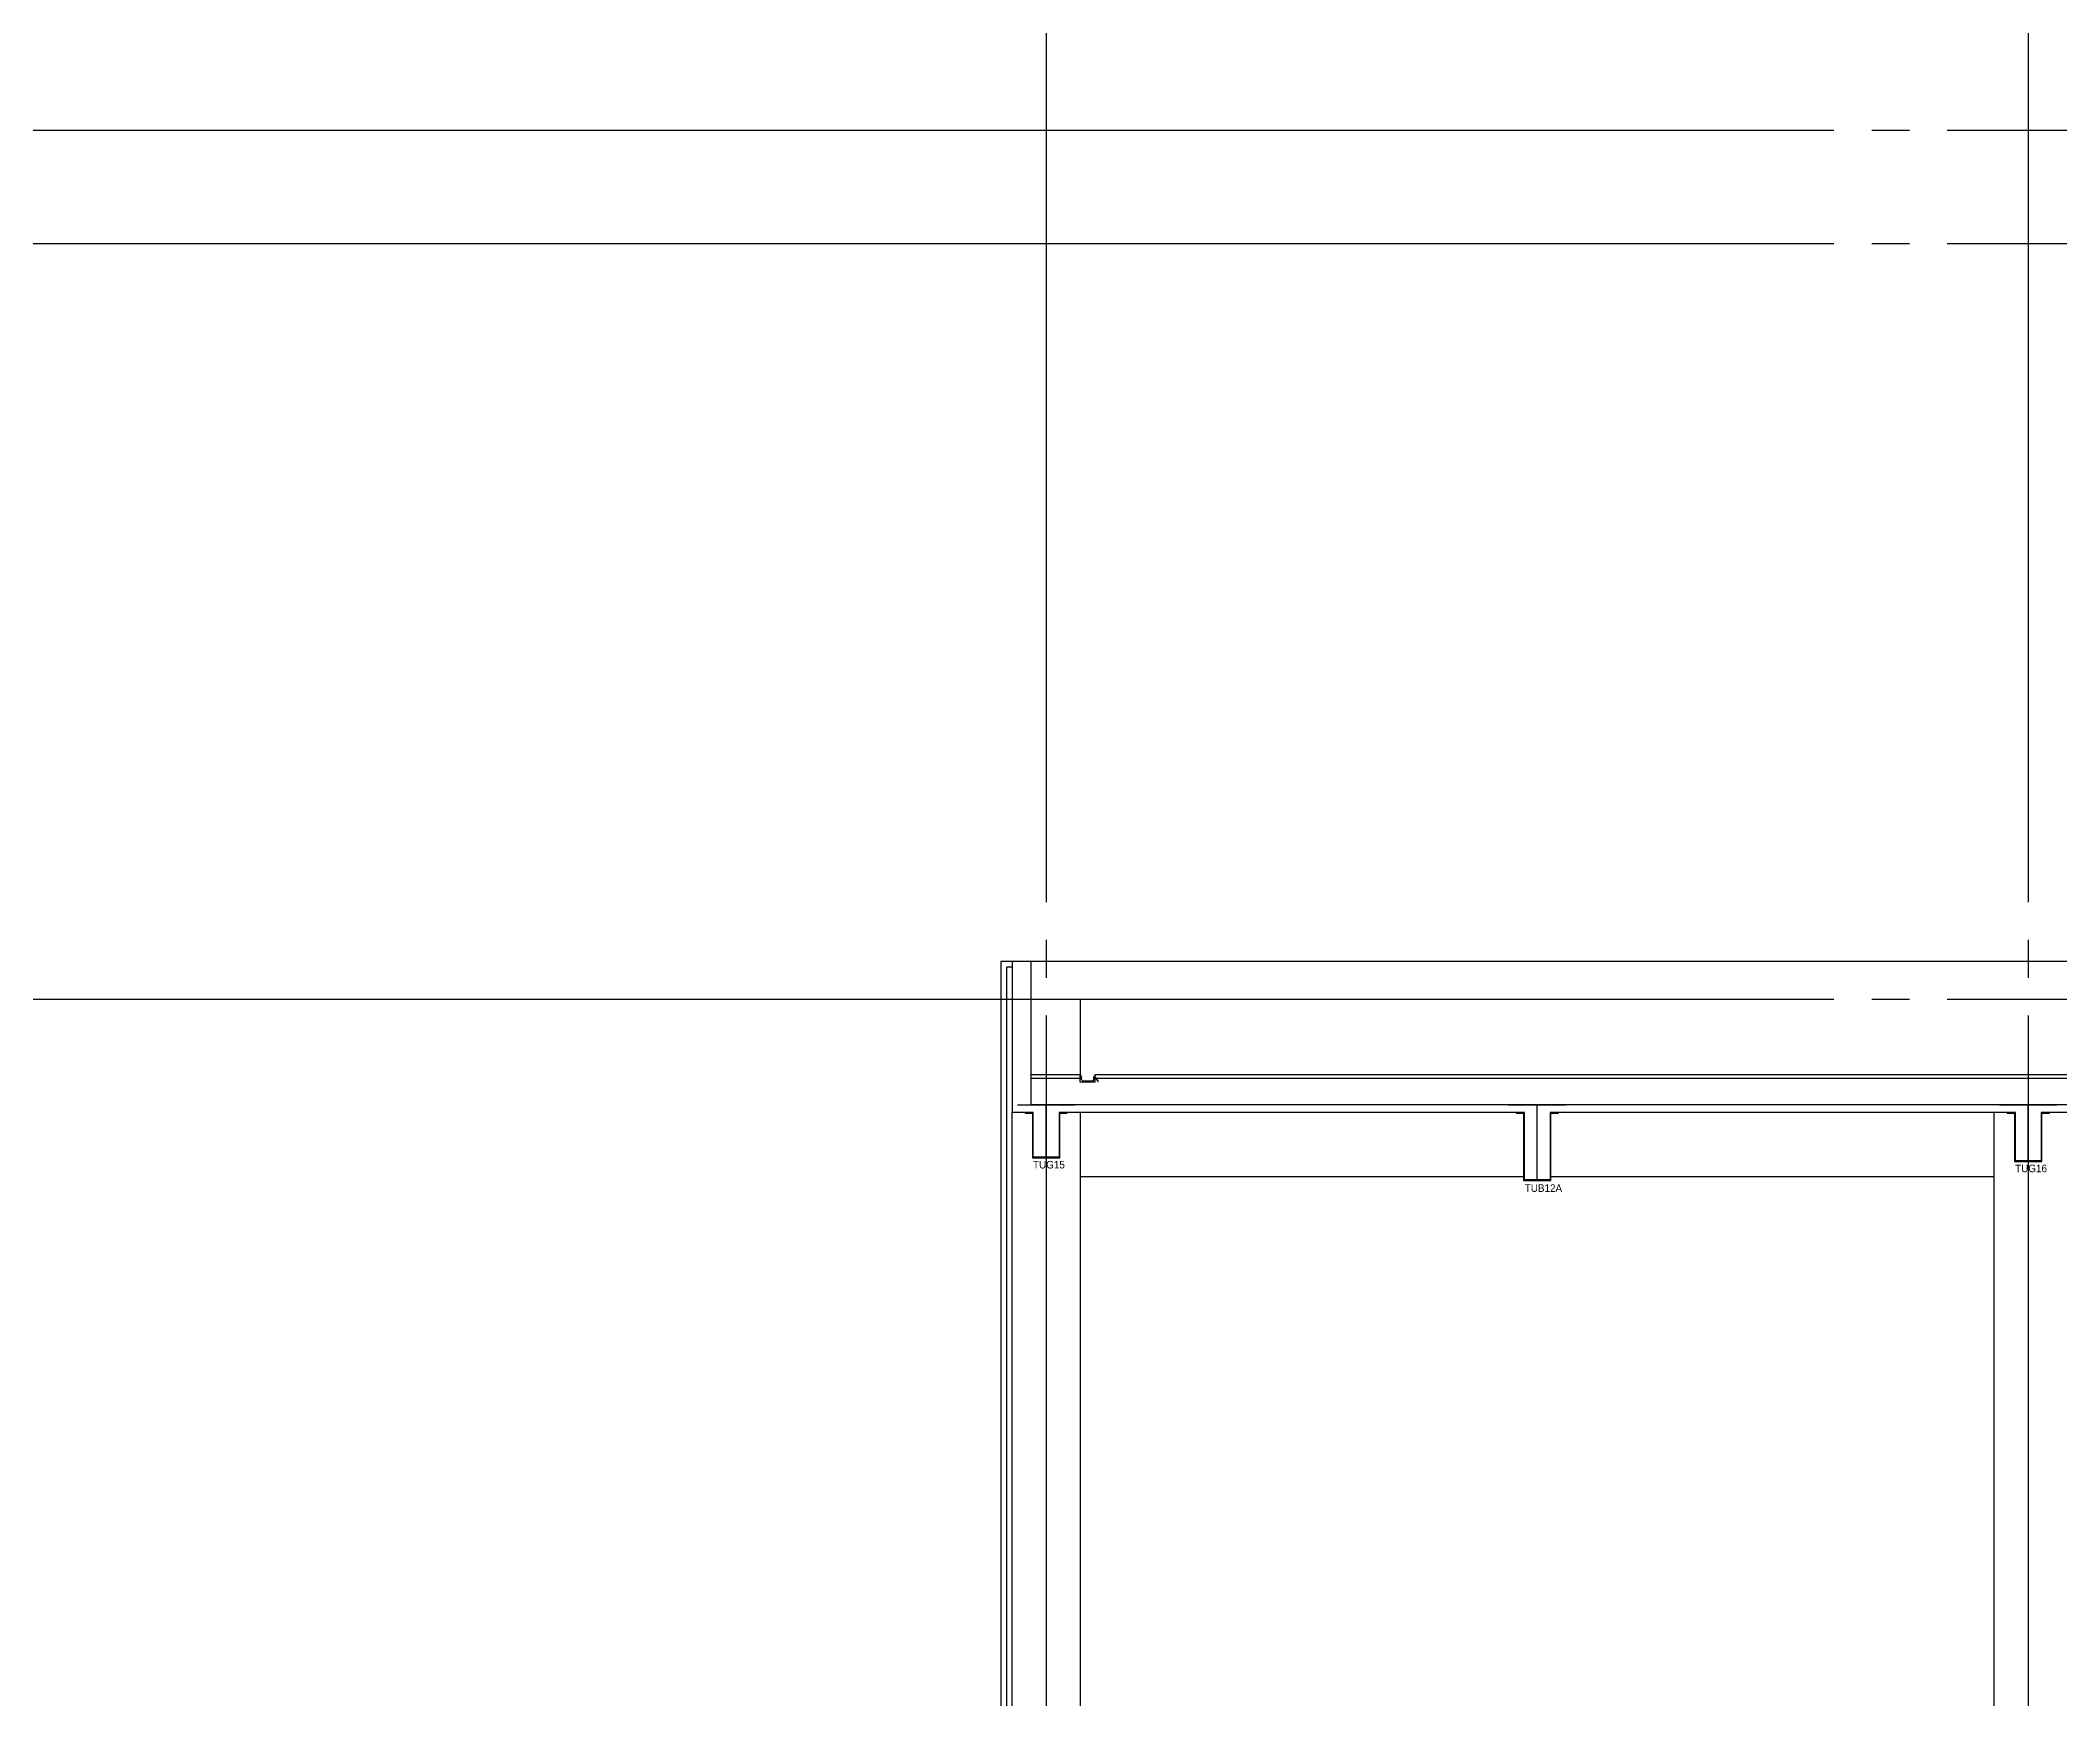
# Model space of a CAD drawing. Extents: x 152195838 to 323921156, y 365159662 to 730681027.
# Drawn here: x 161591194 to 161617922, y 365212806 to 365234751 of the extents above; entities that cross this region are included whole.
import ezdxf
from ezdxf.enums import TextEntityAlignment as Align

# ---------------------------------------------------------------- set-up
doc = ezdxf.new("R2010")
doc.units = 0
doc.header["$MEASUREMENT"] = 0
doc.linetypes.add('CEN', pattern=[63, 60, -1, 1, -1])
doc.linetypes.add('H4', pattern=[4, 2, -2])
doc.layers.get('Defpoints').update_dxf_attribs({"linetype": 'CONTINUOUS'})
for name, color, linetype in [('4', 4, 'CONTINUOUS'), ('4A.TEC CEN', 1, 'CEN'), ('4A.TEC 마감선 1', 6, 'CONTINUOUS'), ('4A.TEC 벽체 1', 2, 'CONTINUOUS'), ('4A.TEC 벽체 3', 4, 'CONTINUOUS'), ('6A', 6, 'H4'), ('ELE', 4, 'CONTINUOUS'), ('FIN', 6, 'CONTINUOUS'), ('k-BESTO', 4, 'CONTINUOUS'), ('STL', 3, 'CONTINUOUS'), ('text', 3, 'CONTINUOUS'), ('㈜SE&C 기둥', 2, 'CONTINUOUS'), ('㈜SE&C 벽체 1', 2, 'CONTINUOUS'), ('㈜SE&C 벽체 4', 7, 'CONTINUOUS')]:
    doc.layers.add(name, color=color, linetype=linetype)
doc.layers.add('DEFPOINT', color=135, linetype='CONTINUOUS', plot=False)
doc.styles.add('돋움', font='')
doc.styles.get('돋움').set_extended_font_data('돋움')

# ---------------------------------------------------------------- blocks, each defined once
blk = doc.blocks.new('zw$B727')
at = {"layer": '4'}
for p, q in [((0, 0), (0, 71)), ((200, 0), (0, 0)), ((200, 0), (200, 71))]:
    blk.add_line(p, q, dxfattribs=at)
at = {"layer": '6A'}
for p, q in [((180, 71), (200, 71)), ((180, 66), (198, 66)), ((198, 66), (236, 10)), ((200, 71), (241, 10))]:
    blk.add_line(p, q, dxfattribs=at)
at = {"layer": 'FIN'}
for p, q in [((20, 35), (20, 71)), ((20, 35), (35, 20)), ((35, 20), (165, 20)), ((165, 20), (180, 34)), ((180, 34), (180, 71))]:
    blk.add_line(p, q, dxfattribs=at)
at = {"layer": 'STL'}
for points in [[(0, 100), (2, 100, -0.414214), (4, 97), (4, 75), (17, 75, -0.414214), (20, 72), (20, 71), (0, 71)], [(200, 100), (198, 100, 0.414214), (196, 97), (196, 75), (183, 75, 0.414214), (180, 72), (180, 71), (200, 71)]]:
    blk.add_lwpolyline(points, format="xyb", close=True, dxfattribs=at)
blk = doc.blocks.new('A$C7c49193b')
at = {"layer": 'Defpoints'}
for p, q in [((0, 865), (760, 865)), ((380, 165), (380, 865))]:
    blk.add_line(p, q, dxfattribs=at)
at = {"layer": 'k-BESTO'}
for p, q in [((100, 765), (100, 755)), ((210, 765), (100, 765)), ((100, 765), (100, 765)), ((100, 755), (200, 755)), ((200, 755), (200, 165)), ((210, 175), (210, 765)), ((660, 765), (550, 765)), ((550, 765), (550, 175)), ((560, 165), (560, 755)), ((560, 755), (660, 755)), ((660, 755), (660, 765)), ((200, 165), (560, 165)), ((550, 175), (210, 175))]:
    blk.add_line(p, q, dxfattribs=at)
at = {"layer": 'DEFPOINT', "linetype": 'ByBlock', "style": '돋움'}
blk.add_text('TUG15', height=100, dxfattribs=at).set_placement((206, 74), align=Align.MIDDLE_LEFT)
blk = doc.blocks.new('A$Ca25875d5')
at = {"layer": 'Defpoints'}
for p, q in [((0, 915), (760, 915)), ((380, 165), (380, 915))]:
    blk.add_line(p, q, dxfattribs=at)
at = {"layer": 'k-BESTO'}
for p, q in [((100, 815), (100, 805)), ((210, 815), (100, 815)), ((100, 815), (100, 815)), ((100, 805), (200, 805)), ((200, 805), (200, 165)), ((210, 175), (210, 815)), ((660, 815), (550, 815)), ((550, 815), (550, 175)), ((560, 165), (560, 805)), ((560, 805), (660, 805)), ((660, 805), (660, 815)), ((200, 165), (560, 165)), ((550, 175), (210, 175))]:
    blk.add_line(p, q, dxfattribs=at)
at = {"layer": 'DEFPOINT', "linetype": 'ByBlock', "style": '돋움'}
blk.add_text('TUG16', height=100, dxfattribs=at).set_placement((206, 74), align=Align.MIDDLE_LEFT)
blk = doc.blocks.new('A$Cd8c1508f')
at = {"layer": 'Defpoints'}
for p, q in [((0, 1176), (760, 1176)), ((380, 176), (380, 1176))]:
    blk.add_line(p, q, dxfattribs=at)
at = {"layer": 'k-BESTO'}
for p, q in [((100, 1076), (100, 1066)), ((210, 1076), (100, 1076)), ((100, 1076), (100, 1076)), ((210, 186), (210, 1076)), ((660, 1076), (550, 1076)), ((550, 1076), (550, 186)), ((660, 1066), (660, 1076)), ((100, 1066), (200, 1066)), ((200, 1066), (200, 176)), ((560, 176), (560, 1066)), ((560, 1066), (660, 1066)), ((200, 176), (560, 176)), ((550, 186), (210, 186))]:
    blk.add_line(p, q, dxfattribs=at)
at = {"layer": 'DEFPOINT', "linetype": 'ByBlock', "style": '돋움'}
blk.add_text('TUB12A', height=100, dxfattribs=at).set_placement((215, 75), align=Align.MIDDLE_LEFT)
blk = doc.blocks.new('ACADLSPASDOCwqerfqrq')
at = {"layer": '4A.TEC 마감선 1'}
for p, q in [((950, 19000, -1667), (300, 19000, -1667)), ((17800, 19000, -1667), (1150, 19000, -1667)), ((950, 18950, -1667), (300, 18950, -1667)), ((17815, 18950, -1667), (1150, 18950, -1667))]:
    blk.add_line(p, q, dxfattribs=at)
at = {"layer": '㈜SE&C 기둥', "color": 8, "ltscale": 0.5, "elevation": -1667}
for points in [[(50, 10000), (50, 18500)], [(950, 18500), (950, 10000)], [(13050, 10000), (13050, 18500)]]:
    blk.add_lwpolyline(points, dxfattribs=at)
at = {"layer": '㈜SE&C 벽체 1'}
for p, q in [((330, 18500, -1667), (50, 18500, -1667)), ((20493, 18600, -1667), (300, 18600, -1667)), ((6830, 18500, -1667), (670, 18500, -1667)), ((13330, 18500, -1667), (7170, 18500, -1667)), ((18830, 18500, -1667), (13670, 18500, -1667))]:
    blk.add_line(p, q, dxfattribs=at)
at = {"layer": '㈜SE&C 벽체 1', "elevation": -1667}
blk.add_lwpolyline([(300, 18600), (300, 20500), (50, 20500), (50, 18500)], dxfattribs=at)
at = {"layer": '㈜SE&C 벽체 4'}
for p, q in [((6820, 17650, -1667), (950, 17650, -1667)), ((13050, 17650, -1667), (7180, 17650, -1667))]:
    blk.add_line(p, q, dxfattribs=at)
at = {"layer": '4A.TEC 벽체 1'}
blk.add_blockref('zw$B727', (950, 18900, -1667), dxfattribs=at)
at = {"layer": 'ELE'}
for name, p in [('A$C7c49193b', (120, 17735, -1667)), ('A$Cd8c1508f', (6620, 17424, -47917)), ('A$Ca25875d5', (13120, 17685, -1667))]:
    blk.add_blockref(name, p, dxfattribs=at)

msp = doc.modelspace()

# ---------------------------------------------------------------- linework, layer by layer
at = {"layer": '4A.TEC CEN', "color": 8, "ltscale": 500}
for p, q in [((161553434.11, 365233563.33), (161784798.99, 365233563.33)), ((161553434.11, 365232063.33), (161784798.99, 365232063.33)), ((161553434.11, 365222063.33), (161784798.99, 365222063.33))]:
    msp.add_line(p, q, dxfattribs=at)
at = {"layer": '4A.TEC CEN', "color": 8, "ltscale": 500, "flags": 128}
for points in [[(161604506.94, 365253346.04), (161604506.94, 365183761.87)], [(161617506.94, 365253346.04), (161617506.94, 365183761.87)]]:
    msp.add_lwpolyline(points, dxfattribs=at)
at = {"layer": '4A.TEC 벽체 3'}
for points in [[(161604056.94, 365222563.33), (161603906.94, 365222563.33), (161603906.94, 365194063.33)], [(161604056.94, 365222488.33), (161603981.94, 365222488.33), (161603981.94, 365194063.33)]]:
    msp.add_lwpolyline(points, dxfattribs=at)
at = {"layer": '㈜SE&C 기둥', "color": 8, "ltscale": 0.5}
for p, q in [((161621806.94, 365222563.33), (161604306.94, 365222563.33)), ((161604956.94, 365222063.33), (161604956.94, 365221063.33))]:
    msp.add_line(p, q, dxfattribs=at)

# ---------------------------------------------------------------- block references
at = {"layer": 'text'}
msp.add_blockref('ACADLSPASDOCwqerfqrq', (161604006.94, 365202063.33, 1666.67), dxfattribs=at)

doc.saveas('drawing.dxf')
